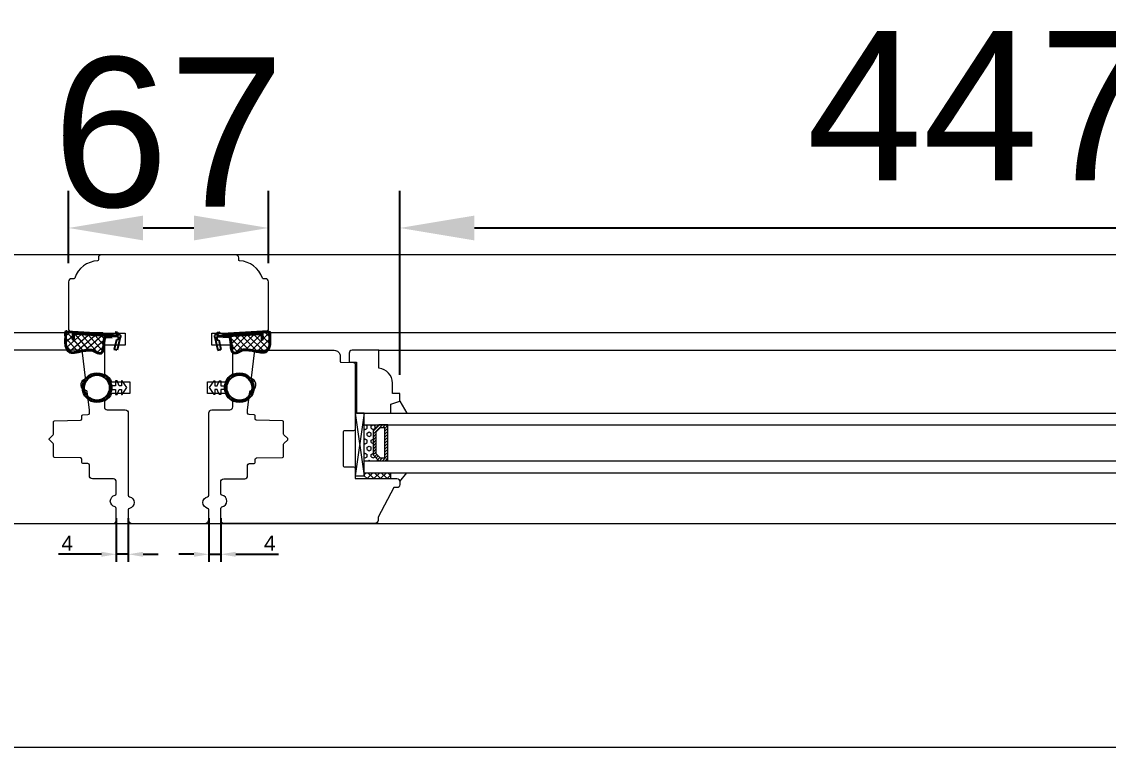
# Model space of a CAD drawing. Header units: millimetres. Extents: x 0 to 182016, y 11 to 3710.
# Drawn here: x 159837.4 to 160201.4, y 968.3 to 1211.4 of the extents above; entities that cross this region are included whole.
import ezdxf

# ---------------------------------------------------------------- set-up
doc = ezdxf.new("R2010")
doc.units = ezdxf.units.MM
for name, color, linetype, lineweight in [('Matmenys', 10, 'Continuous', 20), ('OTHER', 251, 'Continuous', 13), ('Stakta', 7, 'Continuous', 25), ('Testinės profilio linijos', 7, 'Continuous', 5)]:
    doc.layers.add(name, color=color, linetype=linetype, lineweight=lineweight)
doc.styles.get("Standard").update_dxf_attribs({"font": 'arial.ttf'})
doc.dimstyles.new('2', dxfattribs={"dimscale": 2, "dimtxt": 2.5, "dimasz": 2.5, "dimexe": 1.25, "dimexo": 0.625, "dimtad": 1, "dimtxsty": 'Standard', "dimcen": 2.5, "dimadec": 0, "dimazin": 0, "dimtfac": 1, "dimtmove": 0, "dimatfit": 3, "dimfxl": 1, "dimarcsym": 0})
doc.dimstyles.new('Padidinti matmenys', dxfattribs={"dimscale": 10, "dimtxt": 5, "dimasz": 2.5, "dimexe": 1.25, "dimexo": 0.625, "dimtad": 1, "dimdec": 1, "dimtxsty": 'Standard', "dimcen": 2.5, "dimadec": 0, "dimazin": 0, "dimtfac": 1, "dimtdec": 1, "dimtmove": 0, "dimatfit": 3, "dimfxl": 1, "dimarcsym": 0})

# ---------------------------------------------------------------- blocks, each defined once
blk = doc.blocks.new('*D1265')
at = {"layer": 'Defpoints', "color": 0, "transparency": 16777216}
for p in [(159900.09, 1046.32), (159904.09, 1046.32), (159900.09, 1032.96)]:
    blk.add_point(p, dxfattribs=at)
at = {"layer": 'Matmenys', "color": 0, "lineweight": -2, "transparency": 16777216}
for p, q in [((159900.09, 1045.07), (159900.09, 1030.46)), ((159904.09, 1045.07), (159904.09, 1030.46)), ((159895.09, 1032.96), (159890.09, 1032.96)), ((159900.09, 1032.96), (159904.09, 1032.96)), ((159909.09, 1032.96), (159923.49, 1032.96))]:
    blk.add_line(p, q, dxfattribs=at)
at = {"layer": 'Matmenys', "color": 0, "transparency": 16777216}
for points in [[(159895.09, 1033.79), (159895.09, 1032.12), (159900.09, 1032.96)], [(159909.09, 1033.79), (159909.09, 1032.12), (159904.09, 1032.96)]]:
    blk.add_solid(points, dxfattribs=at)
at = {"layer": 'Matmenys', "color": 0, "transparency": 16777216, "insert": (159920.51, 1036.71), "char_height": 5, "attachment_point": 5}
blk.add_mtext('4', dxfattribs=at)
blk = doc.blocks.new('*D1266')
at = {"layer": 'Defpoints', "color": 0, "transparency": 16777216}
for p in [(159869.09, 1046.32), (159873.09, 1046.32), (159873.09, 1032.96)]:
    blk.add_point(p, dxfattribs=at)
at = {"layer": 'Matmenys', "color": 0, "lineweight": -2, "transparency": 16777216}
for p, q in [((159869.09, 1045.07), (159869.09, 1030.46)), ((159873.09, 1045.07), (159873.09, 1030.46)), ((159864.09, 1032.96), (159849.69, 1032.96)), ((159873.09, 1032.96), (159869.09, 1032.96)), ((159878.09, 1032.96), (159883.09, 1032.96))]:
    blk.add_line(p, q, dxfattribs=at)
at = {"layer": 'Matmenys', "color": 0, "transparency": 16777216}
for points in [[(159864.09, 1033.79), (159864.09, 1032.12), (159869.09, 1032.96)], [(159878.09, 1033.79), (159878.09, 1032.12), (159873.09, 1032.96)]]:
    blk.add_solid(points, dxfattribs=at)
at = {"layer": 'Matmenys', "color": 0, "transparency": 16777216, "insert": (159852.67, 1036.71), "char_height": 5, "attachment_point": 5}
blk.add_mtext('4', dxfattribs=at)
blk = doc.blocks.new('*D1267')
at = {"color": 0, "lineweight": -2, "transparency": 16777216}
for p, q in [((159964.09, 1093.05), (159964.09, 1154.79)), ((160411.42, 1093.05), (160411.42, 1154.79)), ((159989.09, 1142.29), (160386.42, 1142.29))]:
    blk.add_line(p, q, dxfattribs=at)
at = {"color": 0, "transparency": 16777216}
for points in [[(159989.09, 1146.45), (159989.09, 1138.12), (159964.09, 1142.29)], [(160386.42, 1146.45), (160386.42, 1138.12), (160411.42, 1142.29)]]:
    blk.add_solid(points, dxfattribs=at)
at = {"layer": 'Defpoints', "color": 0, "transparency": 16777216}
for p in [(160411.42, 1142.29), (159964.09, 1086.8), (160411.42, 1086.8)]:
    blk.add_point(p, dxfattribs=at)
at = {"color": 0, "lineweight": 5, "transparency": 16777216, "insert": (160187.75, 1178.59), "char_height": 50, "attachment_point": 5}
blk.add_mtext('447,3', dxfattribs=at)
blk = doc.blocks.new('*D1956')
at = {"color": 0, "lineweight": -2, "transparency": 16777216}
for p, q in [((159853.09, 1130.54), (159853.09, 1154.79)), ((159920.09, 1130.54), (159920.09, 1154.79)), ((159878.09, 1142.29), (159895.09, 1142.29))]:
    blk.add_line(p, q, dxfattribs=at)
at = {"color": 0, "transparency": 16777216}
for points in [[(159878.09, 1146.45), (159878.09, 1138.12), (159853.09, 1142.29)], [(159895.09, 1146.45), (159895.09, 1138.12), (159920.09, 1142.29)]]:
    blk.add_solid(points, dxfattribs=at)
at = {"layer": 'Defpoints', "color": 0, "transparency": 16777216}
for p in [(159920.09, 1142.29), (159853.09, 1124.29), (159920.09, 1124.29)]:
    blk.add_point(p, dxfattribs=at)
at = {"color": 0, "lineweight": 5, "transparency": 16777216, "insert": (159886.59, 1174.07), "char_height": 50, "attachment_point": 5}
blk.add_mtext('67', dxfattribs=at)

msp = doc.modelspace()

# ---------------------------------------------------------------- hatches: boundary and pattern name
at = {"lineweight": 0}
h = msp.add_hatch(dxfattribs=at)
h.set_pattern_fill('HEX', color=256, scale=0.25, angle=90, style=0)
h.set_pattern_definition([(90, (141604.8225, -11843.1136), (1.374815, -4e-16), [0.79375, -1.5875]), (330, (141604.8225, -11843.1136), (-0.6874075, -1.190624716), [0.79375, -1.5875]), (30, (141604.8225, -11842.3199), (0.6874075, -1.190624716), [0.79375, -1.5875])])
h.paths.add_polyline_path([(159952.0935627, 1064.2946572), (159957.0935627, 1064.2946572), (159955.0935627, 1066.2946572), (159955.0935627, 1074.2946572), (159957.0935627, 1076.2946572), (159952.0935627, 1076.2953662)])
h = msp.add_hatch(dxfattribs=at)
h.set_pattern_fill('JIS_WOOD', color=256, angle=90, style=0)
h.set_pattern_definition([(45, (141604.82254, -11843.1136), (0.5, -0.5), [])])
h.paths.add_polyline_path([(159955.0935627, 1074.2946572), (159955.0935627, 1066.2946572), (159957.0935627, 1064.2946572), (159960.0935627, 1064.2946572), (159960.1112962, 1076.3312397), (159957.0935627, 1076.2946572)])
h.paths.add_polyline_path([(159956.0935627, 1066.7088707), (159956.0935627, 1073.8804436), (159957.5077763, 1075.2946572), (159959.0935627, 1075.2946572), (159959.0935627, 1065.2946572), (159957.5077763, 1065.2946572)], flags=16)
at = {"lineweight": 0, "ltscale": 0.5}
h = msp.add_hatch(dxfattribs=at)
h.set_pattern_fill('ANSI37', color=256, scale=0.5, angle=90, style=0)
h.set_pattern_definition([(135, (159948.5936, 1058.2954), (-1.12253, -1.12253), []), (225, (159948.5936, 1058.2954), (1.12253, -1.12253), [])])
h.paths.add_polyline_path([(159961.0935627, 1060.2953662), (159952.0935627, 1060.2953662), (159952.0935627, 1058.2953662), (159961.0935627, 1058.2953662)])
at = {"layer": 'Matmenys'}
h = msp.add_hatch(dxfattribs=at)
h.set_pattern_fill('ANSI37', color=252, scale=0.5, angle=-93.589345612, style=0)
h.set_pattern_definition([(311.4106544, (156288.0681, -271086.7053), (1.190606082, 1.0500540025), []), (41.4106544, (156288.0681, -271086.7053), (-1.0500540025, 1.190606082), [])])
edge = h.paths.add_edge_path()
edge.add_arc((159855.0194468, 1106.6009425), 0.1, 86.410654388, 176.410654388)
edge.add_line((159854.919643, 1106.607203), (159854.8225598, 1105.0595173))
edge.add_arc((159854.5730502, 1105.0751685), 0.25, 176.410654388, 356.410654388, ccw=False)
edge.add_line((159854.3235406, 1105.0908197), (159854.4519262, 1107.1375247))
edge.add_arc((159854.5517301, 1107.1312642), 0.1, 86.410654381, 176.410654388, ccw=False)
edge.add_line((159854.5579906, 1107.231068), (159854.5627355, 1107.306711))
edge.add_line((159854.5627355, 1107.306711), (159852.5809346, 1107.4310254))
edge.add_spline(control_points=[(159852.5809346, 1107.4310254), (159852.5017761, 1107.419223), (159852.4317845, 1107.4080475), (159852.3480337, 1107.3862536), (159852.3244694, 1107.3768678), (159852.3005863, 1107.3641729), (159852.2925267, 1107.3579236), (159852.2680389, 1107.3323348), (159852.249146, 1107.3030978), (159852.2154427, 1107.198778), (159852.2023207, 1107.1258458), (159852.1826186, 1106.8728628), (159852.1931169, 1106.6590287), (159852.2124451, 1106.2165502), (159852.2169204, 1105.9972213), (159852.2179966, 1105.5773305), (159852.2149646, 1105.3742443), (159852.2022542, 1104.784037), (159852.1890778, 1104.4159869), (159852.1893394, 1103.6628054), (159852.2078358, 1103.2860556), (159852.3110221, 1102.6929511), (159852.3709161, 1102.4653802), (159852.5239518, 1102.068279), (159852.6067012, 1101.8964913), (159852.8107013, 1101.5553236), (159852.9308161, 1101.3891209), (159853.1982612, 1101.0979612), (159853.3459349, 1100.9743812), (159853.6271195, 1100.8146624), (159853.7624157, 1100.7671085), (159854.0637145, 1100.7075035), (159854.2273145, 1100.6968002), (159854.8119113, 1100.7105441), (159855.2758269, 1100.8052983), (159856.168323, 1100.9770406), (159856.5954033, 1101.0607352), (159857.6737519, 1101.2719215), (159858.3318025, 1101.4056555), (159859.3249044, 1101.5305815), (159859.6285055, 1101.5610754), (159860.2505492, 1101.5854108), (159860.5664532, 1101.5778701), (159861.1156614, 1101.4929858), (159861.3517449, 1101.4316471), (159861.7523963, 1101.2591868), (159861.9110288, 1101.1643383), (159862.2096876, 1100.9800699), (159862.3511448, 1100.8902124), (159862.6529277, 1100.7341294), (159862.8179804, 1100.6641592), (159863.1831021, 1100.544428), (159863.3840522, 1100.5014255), (159863.7234689, 1100.4775268), (159863.8654543, 1100.4907326), (159864.060675, 1100.5507718), (159864.1260028, 1100.587512), (159864.2527262, 1100.6960611), (159864.311904, 1100.7681273), (159864.4689816, 1101.0322149), (159864.5504812, 1101.2733231), (159864.6670985, 1101.8237341), (159864.70363, 1102.1319292), (159864.7569015, 1102.728147), (159864.776124, 1103.015698), (159864.8194834, 1103.5461879), (159864.8416196, 1103.7944463), (159864.877834, 1104.1992486), (159864.8919204, 1104.356652), (159864.9200425, 1104.6805843), (159864.9350785, 1104.8589016), (159865.0033635, 1105.1617686), (159865.0389986, 1105.2795906), (159865.1345953, 1105.4920694), (159865.1877423, 1105.5859842), (159865.306383, 1105.731178), (159865.3620052, 1105.7861961), (159865.4857724, 1105.875288), (159865.5493995, 1105.9081675), (159865.6682635, 1105.9563356), (159865.7253406, 1105.9732169), (159865.825921, 1105.9991608), (159865.8703165, 1106.0088784), (159865.9113128, 1106.0179143)], knot_values=[0, 0, 0, 0, 0.2245066002, 0.2245066002, 0.377043448, 0.377043448, 0.5295802957, 0.5295802957, 0.8082977366, 0.8082977366, 1.0870151774, 1.0870151774, 1.6244414062, 1.6244414062, 2.161867635, 2.161867635, 2.6992938638, 2.6992938638, 3.7741463214, 3.7741463214, 5.0334406395, 5.0334406395, 5.8656302806, 5.8656302806, 6.5060139406, 6.5060139406, 7.1463976006, 7.1463976006, 7.7996240151, 7.7996240151, 8.3563201169, 8.3563201169, 8.9130162187, 8.9130162187, 10.239934143, 10.239934143, 11.5668520673, 11.5668520673, 13.5970761059, 13.5970761059, 14.4582175179, 14.4582175179, 15.3193589298, 15.3193589298, 15.9856015553, 15.9856015553, 16.5061017172, 16.5061017172, 17.0266018791, 17.0266018791, 17.547102041, 17.547102041, 18.1672448488, 18.1672448488, 18.7176261004, 18.7176261004, 19.1465766047, 19.1465766047, 19.5755271091, 19.5755271091, 20.3898249977, 20.3898249977, 21.2041228863, 21.2041228863, 21.9655448497, 21.9655448497, 22.7269668131, 22.7269668131, 23.2229068178, 23.2229068178, 23.7188468224, 23.7188468224, 24.0184411081, 24.0184411081, 24.2549295987, 24.2549295987, 24.4119994701, 24.4119994701, 24.5501072405, 24.5501072405, 24.6882150108, 24.6882150108, 24.8099116426, 24.8099116426, 24.8099116426, 24.8099116426], degree=3, periodic=0)
edge.add_line((159865.9113128, 1106.0179143), (159855.0257073, 1106.7007464))
h = msp.add_hatch(dxfattribs=at)
h.set_pattern_fill('ANSI37', color=252, scale=0.5, angle=-180, style=0)
h.set_pattern_definition([(225, (273.2085, -1098375.3966), (1.1225320151, -1.1225320151), []), (315, (273.2085, -1098375.3966), (1.1225320151, 1.1225320151), [])])
edge = h.paths.add_edge_path()
edge.add_arc((159917.5051157, 1106.6009425), 0.1, 363.589345612, 453.589345612, ccw=False)
edge.add_line((159917.6049195, 1106.607203), (159917.7020027, 1105.0595173))
edge.add_arc((159917.9515123, 1105.0751685), 0.25, 183.589345612, 363.589345612)
edge.add_line((159918.2010219, 1105.0908197), (159918.0726362, 1107.1375247))
edge.add_arc((159917.9728324, 1107.1312642), 0.1, 363.589345612, 453.589345619)
edge.add_line((159917.9665719, 1107.231068), (159917.961827, 1107.306711))
edge.add_line((159917.961827, 1107.306711), (159919.9436279, 1107.4310254))
edge.add_spline(control_points=[(159919.9436279, 1107.4310254), (159920.0227864, 1107.419223), (159920.092778, 1107.4080475), (159920.1765288, 1107.3862536), (159920.2000931, 1107.3768678), (159920.2239762, 1107.3641729), (159920.2320358, 1107.3579236), (159920.2565236, 1107.3323348), (159920.2754165, 1107.3030978), (159920.3091198, 1107.198778), (159920.3222418, 1107.1258458), (159920.3419439, 1106.8728628), (159920.3314456, 1106.6590287), (159920.3121174, 1106.2165502), (159920.3076421, 1105.9972213), (159920.3065659, 1105.5773305), (159920.3095979, 1105.3742443), (159920.3223083, 1104.784037), (159920.3354847, 1104.4159869), (159920.335223, 1103.6628054), (159920.3167267, 1103.2860556), (159920.2135404, 1102.6929511), (159920.1536463, 1102.4653802), (159920.0006107, 1102.068279), (159919.9178613, 1101.8964913), (159919.7138612, 1101.5553236), (159919.5937463, 1101.3891209), (159919.3263012, 1101.0979612), (159919.1786276, 1100.9743812), (159918.897443, 1100.8146624), (159918.7621468, 1100.7671085), (159918.460848, 1100.7075035), (159918.297248, 1100.6968002), (159917.7126512, 1100.7105441), (159917.2487356, 1100.8052983), (159916.3562395, 1100.9770406), (159915.9291592, 1101.0607352), (159914.8508106, 1101.2719215), (159914.19276, 1101.4056555), (159913.1996581, 1101.5305815), (159912.896057, 1101.5610754), (159912.2740133, 1101.5854108), (159911.9581093, 1101.5778701), (159911.4089011, 1101.4929858), (159911.1728176, 1101.4316471), (159910.7721662, 1101.2591868), (159910.6135337, 1101.1643383), (159910.3148749, 1100.9800699), (159910.1734177, 1100.8902124), (159909.8716348, 1100.7341294), (159909.7065821, 1100.6641592), (159909.3414604, 1100.544428), (159909.1405103, 1100.5014255), (159908.8010936, 1100.4775268), (159908.6591082, 1100.4907326), (159908.4638875, 1100.5507718), (159908.3985597, 1100.587512), (159908.2718363, 1100.6960611), (159908.2126585, 1100.7681273), (159908.0555809, 1101.0322149), (159907.9740812, 1101.2733231), (159907.8574639, 1101.8237341), (159907.8209324, 1102.1319292), (159907.767661, 1102.728147), (159907.7484385, 1103.015698), (159907.7050791, 1103.5461879), (159907.6829429, 1103.7944463), (159907.6467285, 1104.1992486), (159907.6326421, 1104.356652), (159907.60452, 1104.6805843), (159907.589484, 1104.8589016), (159907.521199, 1105.1617686), (159907.4855639, 1105.2795906), (159907.3899672, 1105.4920694), (159907.3368202, 1105.5859842), (159907.2181795, 1105.731178), (159907.1625573, 1105.7861961), (159907.0387901, 1105.875288), (159906.975163, 1105.9081675), (159906.856299, 1105.9563356), (159906.7992219, 1105.9732169), (159906.6986415, 1105.9991608), (159906.6542459, 1106.0088784), (159906.6132496, 1106.0179143)], knot_values=[0, 0, 0, 0, 0.2245066002, 0.2245066002, 0.377043448, 0.377043448, 0.5295802957, 0.5295802957, 0.8082977366, 0.8082977366, 1.0870151774, 1.0870151774, 1.6244414062, 1.6244414062, 2.161867635, 2.161867635, 2.6992938638, 2.6992938638, 3.7741463214, 3.7741463214, 5.0334406395, 5.0334406395, 5.8656302806, 5.8656302806, 6.5060139406, 6.5060139406, 7.1463976006, 7.1463976006, 7.7996240151, 7.7996240151, 8.3563201169, 8.3563201169, 8.9130162187, 8.9130162187, 10.239934143, 10.239934143, 11.5668520673, 11.5668520673, 13.5970761059, 13.5970761059, 14.4582175179, 14.4582175179, 15.3193589298, 15.3193589298, 15.9856015553, 15.9856015553, 16.5061017172, 16.5061017172, 17.0266018791, 17.0266018791, 17.547102041, 17.547102041, 18.1672448488, 18.1672448488, 18.7176261004, 18.7176261004, 19.1465766047, 19.1465766047, 19.5755271091, 19.5755271091, 20.3898249977, 20.3898249977, 21.2041228863, 21.2041228863, 21.9655448497, 21.9655448497, 22.7269668131, 22.7269668131, 23.2229068178, 23.2229068178, 23.7188468224, 23.7188468224, 24.0184411081, 24.0184411081, 24.2549295987, 24.2549295987, 24.4119994701, 24.4119994701, 24.5501072405, 24.5501072405, 24.6882150108, 24.6882150108, 24.8099116426, 24.8099116426, 24.8099116426, 24.8099116426], degree=3, periodic=0)
edge.add_line((159906.6132496, 1106.0179143), (159917.4988552, 1106.7007464))

# ---------------------------------------------------------------- linework, layer by layer
at = {"color": 1}
for p, q in [((159852.5366944, 1107.7277455), (159867.8615098, 1106.7664508)), ((159852.5809346, 1107.4310254), (159867.8158794, 1106.4753681)), ((159919.9878681, 1107.7277455), (159904.6630527, 1106.7664508)), ((159919.9436279, 1107.4310254), (159904.7086831, 1106.4753681)), ((159865.9758857, 1105.7249461), (159867.7363369, 1105.6145166)), ((159906.5486768, 1105.7249461), (159904.7882256, 1105.6145166))]:
    msp.add_line(p, q, dxfattribs=at)
for p, q in [((159854.4519262, 1107.1375247), (159854.3235406, 1105.0908197)), ((159854.5579906, 1107.231068), (159854.5627355, 1107.306711)), ((159869.8162545, 1106.273948), (159854.5579906, 1107.231068)), ((159854.919643, 1106.607203), (159854.8225598, 1105.0595173)), ((159869.8594724, 1105.7702542), (159855.0257073, 1106.7007464)), ((159869.5131819, 1107.2947925), (159868.7655412, 1107.3416905)), ((159868.7655412, 1107.3416905), (159869.8162545, 1106.273948)), ((159869.5131819, 1107.2947925), (159870.5435232, 1106.2283279)), ((159903.0113806, 1107.2947925), (159901.9810393, 1106.2283279)), ((159902.6650901, 1105.7702542), (159917.4988552, 1106.7007464)), ((159903.7590213, 1107.3416905), (159902.708308, 1106.273948)), ((159902.708308, 1106.273948), (159917.9665719, 1107.231068)), ((159903.0113806, 1107.2947925), (159903.7590213, 1107.3416905)), ((159917.6049195, 1106.607203), (159917.7020027, 1105.0595173)), ((159917.9665719, 1107.231068), (159917.961827, 1107.306711)), ((159918.0726362, 1107.1375247), (159918.2010219, 1105.0908197)), ((159869.1346016, 1104.8321185), (159868.4061364, 1101.612112)), ((159869.6222775, 1104.7217911), (159869.1346016, 1104.8321185)), ((159870.3649348, 1105.7385476), (159869.3814883, 1101.3914571)), ((159869.8594724, 1105.7702542), (159869.6222775, 1104.7217911)), ((159870.5122207, 1105.7293087), (159870.3649348, 1105.7385476)), ((159870.5435232, 1106.2283279), (159870.5122207, 1105.7293087)), ((159901.9810393, 1106.2283279), (159902.0123418, 1105.7293087)), ((159902.0123418, 1105.7293087), (159902.1596277, 1105.7385476)), ((159902.1596277, 1105.7385476), (159903.1430742, 1101.3914571)), ((159902.6650901, 1105.7702542), (159902.9022849, 1104.7217911)), ((159902.9022849, 1104.7217911), (159903.3899609, 1104.8321185)), ((159903.3899609, 1104.8321185), (159904.1184261, 1101.612112)), ((159869.3814883, 1101.3914571), (159868.4061364, 1101.612112)), ((159903.1430742, 1101.3914571), (159904.1184261, 1101.612112))]:
    msp.add_line(p, q)
at = {"lineweight": 9}
for p, q in [((159957.0935627, 1101.2953662), (160418.4157928, 1101.2953662)), ((159952.0936478, 1080.2953662), (160423.4157078, 1080.2953662)), ((159952.0936478, 1076.2953662), (160423.4157078, 1076.2953662)), ((159952.0936478, 1064.2953662), (160423.4157078, 1064.2953662)), ((159952.0936478, 1060.2953662), (160423.4157078, 1060.2953662))]:
    msp.add_line(p, q, dxfattribs=at)
at = {"lineweight": 0}
for p, q in [((159964.0935627, 1084.2953662), (159966.3802278, 1080.2953662)), ((159952.0935627, 1080.2946572), (159949.0935627, 1059.2946572)), ((159949.0935627, 1080.2946572), (159952.0935627, 1059.2946572)), ((159961.0935627, 1058.2953662), (159961.0935627, 1060.2953662)), ((159964.0935627, 1057.2953662), (159966.3802278, 1060.2953662))]:
    msp.add_line(p, q, dxfattribs=at)
at = {"lineweight": 5}
msp.add_line((158615.4491021, 968.2953662), (160555.4157932, 968.2953662), dxfattribs=at)
at = {"lineweight": 0}
msp.add_lwpolyline([(159957.0935627, 1095.2953662), (159957.0935627, 1101.2953662), (159948.0935627, 1101.2953662, 0.4142135624), (159947.0935627, 1100.2953662), (159947.0935627, 1097.2953662), (159949.5935627, 1097.2953662), (159949.5935627, 1080.2953662), (159961.0935627, 1080.2953662), (159961.0935627, 1083.2953662), (159964.0935627, 1084.2953662), (159964.0935627, 1086.7953662), (159961.5935627, 1086.7953662), (159961.5935627, 1090.320429, 0.3851703882), (159957.0935627, 1095.2953662)], format="xyb", dxfattribs=at)
for points in [[(159949.0935627, 1080.2946572), (159949.0935627, 1059.2946572), (159952.0935627, 1059.2946572), (159952.0935627, 1080.2946572)], [(159955.0935627, 1074.2946572), (159955.0935627, 1066.2946572), (159957.0935627, 1064.2946572), (159960.0935627, 1064.2946572), (159960.0935627, 1076.2946572), (159957.0935627, 1076.2946572)], [(159956.0935627, 1073.8804436), (159956.0935627, 1066.7088707), (159957.5077763, 1065.2946572), (159959.0935627, 1065.2946572), (159959.0935627, 1075.2946572), (159957.5077763, 1075.2946572)]]:
    msp.add_lwpolyline(points, close=True, dxfattribs=at)
at = {"color": 18, "linetype": 'ByBlock', "true_color": 0x000000}
for centre, radius in [((159862.6110616, 1088.7855357), 4.85), ((159862.6110616, 1088.7855357), 4.25), ((159910.3431781, 1088.7855357), 4.85), ((159910.3431781, 1088.7855357), 4.25)]:
    msp.add_circle(centre, radius, dxfattribs=at)
for centre, radius, start, end in [((159854.5517301, 1107.1312642), 0.1, 86.410654387, 176.410654391), ((159855.0194468, 1106.6009425), 0.1, 86.410654387, 176.410654391), ((159917.5051157, 1106.6009425), 0.1, 3.589345609, 93.589345613), ((159917.9728324, 1107.1312642), 0.1, 3.589345609, 93.589345613), ((159854.5730502, 1105.0751685), 0.25, 176.410654391, 356.410654391), ((159917.9515123, 1105.0751685), 0.25, 183.589345609, 3.589345609)]:
    msp.add_arc(centre, radius, start, end)
at = {"color": 1}
for points in [[(159852.5366944, 1107.7277455), (159852.175194, 1107.6372487), (159851.9056531, 1106.3633902), (159852.3940425, 1101.6710172), (159853.4372403, 1100.581011), (159855.6007121, 1100.5623946), (159857.2987519, 1100.8927685), (159859.4641928, 1101.2396848), (159861.5009145, 1101.0402561), (159862.3291592, 1100.5640871), (159864.1836994, 1100.2838237), (159865.0761453, 1102.9960023), (159865.2033128, 1104.4748779), (159865.3212842, 1105.1621457), (159865.6234898, 1105.6040311), (159865.9758857, 1105.7249461)], [(159919.9878681, 1107.7277455), (159920.3493685, 1107.6372487), (159920.6189093, 1106.3633902), (159920.13052, 1101.6710172), (159919.0873222, 1100.581011), (159916.9238504, 1100.5623946), (159915.2258106, 1100.8927685), (159913.0603697, 1101.2396848), (159911.023648, 1101.0402561), (159910.1954033, 1100.5640871), (159908.3408631, 1100.2838237), (159907.4484172, 1102.9960023), (159907.3212497, 1104.4748779), (159907.2032783, 1105.1621457), (159906.9010727, 1105.6040311), (159906.5486768, 1105.7249461)]]:
    msp.add_spline(points, degree=3, dxfattribs=at)
for points in [[(159852.5809346, 1107.4310254), (159852.5017761, 1107.419223), (159852.4317845, 1107.4080475), (159852.3480337, 1107.3862536), (159852.3244694, 1107.3768678), (159852.3005863, 1107.3641729), (159852.2925267, 1107.3579236), (159852.2680389, 1107.3323348), (159852.249146, 1107.3030978), (159852.2154427, 1107.198778), (159852.2023207, 1107.1258458), (159852.1826186, 1106.8728628), (159852.1931169, 1106.6590287), (159852.2124451, 1106.2165502), (159852.2169204, 1105.9972213), (159852.2179966, 1105.5773305), (159852.2149646, 1105.3742443), (159852.2022542, 1104.784037), (159852.1890778, 1104.4159869), (159852.1893394, 1103.6628054), (159852.2078358, 1103.2860556), (159852.3110221, 1102.6929511), (159852.3709161, 1102.4653802), (159852.5239518, 1102.068279), (159852.6067012, 1101.8964913), (159852.8107013, 1101.5553236), (159852.9308161, 1101.3891209), (159853.1982612, 1101.0979612), (159853.3459349, 1100.9743812), (159853.6271195, 1100.8146624), (159853.7624157, 1100.7671085), (159854.0637145, 1100.7075035), (159854.2273145, 1100.6968002), (159854.8119113, 1100.7105441), (159855.2758269, 1100.8052983), (159856.168323, 1100.9770406), (159856.5954033, 1101.0607352), (159857.6737519, 1101.2719215), (159858.3318025, 1101.4056555), (159859.3249044, 1101.5305815), (159859.6285055, 1101.5610754), (159860.2505492, 1101.5854108), (159860.5664532, 1101.5778701), (159861.1156614, 1101.4929858), (159861.3517449, 1101.4316471), (159861.7523963, 1101.2591868), (159861.9110288, 1101.1643383), (159862.2096876, 1100.9800699), (159862.3511448, 1100.8902124), (159862.6529277, 1100.7341294), (159862.8179804, 1100.6641592), (159863.1831021, 1100.544428), (159863.3840522, 1100.5014255), (159863.7234689, 1100.4775268), (159863.8654543, 1100.4907326), (159864.060675, 1100.5507718), (159864.1260028, 1100.587512), (159864.2527262, 1100.6960611), (159864.311904, 1100.7681273), (159864.4689816, 1101.0322149), (159864.5504812, 1101.2733231), (159864.6670985, 1101.8237341), (159864.70363, 1102.1319292), (159864.7569015, 1102.728147), (159864.776124, 1103.015698), (159864.8194834, 1103.5461879), (159864.8416196, 1103.7944463), (159864.877834, 1104.1992486), (159864.8919204, 1104.356652), (159864.9200425, 1104.6805843), (159864.9350785, 1104.8589016), (159865.0033635, 1105.1617686), (159865.0389986, 1105.2795906), (159865.1345953, 1105.4920694), (159865.1877423, 1105.5859842), (159865.306383, 1105.731178), (159865.3620052, 1105.7861961), (159865.4857724, 1105.875288), (159865.5493995, 1105.9081675), (159865.6682635, 1105.9563356), (159865.7253406, 1105.9732169), (159865.825921, 1105.9991608), (159865.8703165, 1106.0088784), (159865.9113128, 1106.0179143)], [(159919.9436279, 1107.4310254), (159920.0227864, 1107.419223), (159920.092778, 1107.4080475), (159920.1765288, 1107.3862536), (159920.2000931, 1107.3768678), (159920.2239762, 1107.3641729), (159920.2320358, 1107.3579236), (159920.2565236, 1107.3323348), (159920.2754165, 1107.3030978), (159920.3091198, 1107.198778), (159920.3222418, 1107.1258458), (159920.3419439, 1106.8728628), (159920.3314456, 1106.6590287), (159920.3121174, 1106.2165502), (159920.3076421, 1105.9972213), (159920.3065659, 1105.5773305), (159920.3095979, 1105.3742443), (159920.3223083, 1104.784037), (159920.3354847, 1104.4159869), (159920.335223, 1103.6628054), (159920.3167267, 1103.2860556), (159920.2135404, 1102.6929511), (159920.1536463, 1102.4653802), (159920.0006107, 1102.068279), (159919.9178613, 1101.8964913), (159919.7138612, 1101.5553236), (159919.5937463, 1101.3891209), (159919.3263012, 1101.0979612), (159919.1786276, 1100.9743812), (159918.897443, 1100.8146624), (159918.7621468, 1100.7671085), (159918.460848, 1100.7075035), (159918.297248, 1100.6968002), (159917.7126512, 1100.7105441), (159917.2487356, 1100.8052983), (159916.3562395, 1100.9770406), (159915.9291592, 1101.0607352), (159914.8508106, 1101.2719215), (159914.19276, 1101.4056555), (159913.1996581, 1101.5305815), (159912.896057, 1101.5610754), (159912.2740133, 1101.5854108), (159911.9581093, 1101.5778701), (159911.4089011, 1101.4929858), (159911.1728176, 1101.4316471), (159910.7721662, 1101.2591868), (159910.6135337, 1101.1643383), (159910.3148749, 1100.9800699), (159910.1734177, 1100.8902124), (159909.8716348, 1100.7341294), (159909.7065821, 1100.6641592), (159909.3414604, 1100.544428), (159909.1405103, 1100.5014255), (159908.8010936, 1100.4775268), (159908.6591082, 1100.4907326), (159908.4638875, 1100.5507718), (159908.3985597, 1100.587512), (159908.2718363, 1100.6960611), (159908.2126585, 1100.7681273), (159908.0555809, 1101.0322149), (159907.9740812, 1101.2733231), (159907.8574639, 1101.8237341), (159907.8209324, 1102.1319292), (159907.767661, 1102.728147), (159907.7484385, 1103.015698), (159907.7050791, 1103.5461879), (159907.6829429, 1103.7944463), (159907.6467285, 1104.1992486), (159907.6326421, 1104.356652), (159907.60452, 1104.6805843), (159907.589484, 1104.8589016), (159907.521199, 1105.1617686), (159907.4855639, 1105.2795906), (159907.3899672, 1105.4920694), (159907.3368202, 1105.5859842), (159907.2181795, 1105.731178), (159907.1625573, 1105.7861961), (159907.0387901, 1105.875288), (159906.975163, 1105.9081675), (159906.856299, 1105.9563356), (159906.7992219, 1105.9732169), (159906.6986415, 1105.9991608), (159906.6542459, 1106.0088784), (159906.6132496, 1106.0179143)]]:
    msp.add_open_spline(points, degree=3, knots=[0, 0, 0, 0, 0.2245066002, 0.2245066002, 0.377043448, 0.377043448, 0.5295802957, 0.5295802957, 0.8082977366, 0.8082977366, 1.0870151774, 1.0870151774, 1.6244414062, 1.6244414062, 2.161867635, 2.161867635, 2.6992938638, 2.6992938638, 3.7741463214, 3.7741463214, 5.0334406395, 5.0334406395, 5.8656302806, 5.8656302806, 6.5060139406, 6.5060139406, 7.1463976006, 7.1463976006, 7.7996240151, 7.7996240151, 8.3563201169, 8.3563201169, 8.9130162187, 8.9130162187, 10.239934143, 10.239934143, 11.5668520673, 11.5668520673, 13.5970761059, 13.5970761059, 14.4582175179, 14.4582175179, 15.3193589298, 15.3193589298, 15.9856015553, 15.9856015553, 16.5061017172, 16.5061017172, 17.0266018791, 17.0266018791, 17.547102041, 17.547102041, 18.1672448488, 18.1672448488, 18.7176261004, 18.7176261004, 19.1465766047, 19.1465766047, 19.5755271091, 19.5755271091, 20.3898249977, 20.3898249977, 21.2041228863, 21.2041228863, 21.9655448497, 21.9655448497, 22.7269668131, 22.7269668131, 23.2229068178, 23.2229068178, 23.7188468224, 23.7188468224, 24.0184411081, 24.0184411081, 24.2549295987, 24.2549295987, 24.4119994701, 24.4119994701, 24.5501072405, 24.5501072405, 24.6882150108, 24.6882150108, 24.8099116426, 24.8099116426, 24.8099116426, 24.8099116426], dxfattribs=at)
at = {"layer": 'OTHER'}
for points in [[(159867.4142715, 1088.1755096), (159868.8301803, 1088.1755096), (159868.8301803, 1086.5302282), (159869.3558624, 1086.5302282), (159870.0992034, 1088.1755096), (159870.8918231, 1088.1755096), (159870.8918231, 1086.5302282), (159871.1107139, 1086.5302282), (159872.6135951, 1088.7855357), (159871.1107139, 1091.0408433), (159870.8918231, 1091.0408433), (159870.8918231, 1089.3955619), (159870.0992034, 1089.3955619), (159869.3558624, 1091.0408433), (159868.8301803, 1091.0408433), (159868.8301803, 1089.3955619), (159867.4142715, 1089.3955619)], [(159905.5399683, 1088.1755096), (159904.1240594, 1088.1755096), (159904.1240594, 1086.5302282), (159903.5983773, 1086.5302282), (159902.8550363, 1088.1755096), (159902.0624167, 1088.1755096), (159902.0624167, 1086.5302282), (159901.8435259, 1086.5302282), (159900.3406446, 1088.7855357), (159901.8435259, 1091.0408433), (159902.0624167, 1091.0408433), (159902.0624167, 1089.3955619), (159902.8550363, 1089.3955619), (159903.5983773, 1091.0408433), (159904.1240594, 1091.0408433), (159904.1240594, 1089.3955619), (159905.5399683, 1089.3955619)]]:
    msp.add_lwpolyline(points, dxfattribs=at)
at = {"layer": 'Stakta', "color": 18, "lineweight": 5, "true_color": 0x000000}
for points in [[(159898.5935627, 1043.2953662, 0.4142135624), (159900.0935627, 1044.7953662), (159900.0935627, 1047.8458765, 0.3563939587), (159899.6935627, 1048.3357744, -0.8164965809), (159899.6935627, 1052.254958, 0.3563939587), (159900.0935627, 1052.744856), (159900.0935627, 1080.304055, -0.4116598905), (159901.0848362, 1081.3040169), (159907.1022893, 1081.3565304, 0.4116598905), (159908.0935627, 1082.3564924), (159908.0935627, 1083.9898936, 0.2720281141), (159907.8369492, 1084.4266579, -0.164173551), (159905.688238, 1086.7943007), (159899.5935627, 1086.7943007), (159899.5935627, 1090.7943007), (159905.688238, 1090.7943007, -0.164173551), (159907.8369492, 1093.1619435, 0.2720281141), (159908.0935627, 1093.5987077), (159908.0935627, 1102.9953662), (159901.0935627, 1102.9953662), (159901.0935627, 1106.9953662), (159908.3710056, 1106.9953662, -0.2023892741), (159909.0848362, 1107.3040169), (159919.1022893, 1107.3914379, 0.4116598905), (159920.0935627, 1108.3913998), (159920.0935627, 1124.2866013, 0.4116598905), (159919.1022893, 1125.2865632), (159918.3102311, 1125.2934754, -0.3199404334), (159918.028408, 1125.4981053, 0.3090857966), (159910.3790973, 1131.2863885, -0.4001549105), (159910.0935627, 1131.5860396), (159910.0935627, 1132.2953662, 0.4142135624), (159909.0935627, 1133.2953662), (159864.0935627, 1133.2953662, 0.4142135624), (159863.0935627, 1132.2953662), (159863.0935627, 1131.5860396, -0.4001549105), (159862.8080281, 1131.2863885, 0.3090857966), (159855.1587174, 1125.4981053, -0.3199404334), (159854.8768943, 1125.2934754), (159854.0848362, 1125.2865632, 0.4116598905), (159853.0935627, 1124.2866013), (159853.0935627, 1108.3913998, 0.4116598905), (159854.0848362, 1107.3914379), (159864.1022893, 1107.3040169, -0.2023892741), (159864.8161199, 1106.9953662), (159872.0935627, 1106.9953662), (159872.0935627, 1102.9953662), (159865.0935627, 1102.9953662), (159865.0935627, 1093.5987077, 0.2720281142), (159865.3501763, 1093.1619435, -0.164173551), (159867.4988874, 1090.7943007), (159873.5935627, 1090.7943007), (159873.5935627, 1086.7943007), (159867.4988874, 1086.7943007, -0.164173551), (159865.3501763, 1084.4266579, 0.2720281141), (159865.0935627, 1083.9898936), (159865.0935627, 1082.3564924, 0.4116598905), (159866.0848362, 1081.3565304), (159872.1022893, 1081.3040169, -0.4116598905), (159873.0935627, 1080.304055), (159873.0935627, 1052.744856, 0.3563939587), (159873.4935627, 1052.254958, -0.816496581), (159873.4935627, 1048.3357744, 0.3563939587), (159873.0935627, 1047.8458765), (159873.0935627, 1044.7953662, 0.4142135624), (159874.5935627, 1043.2953662)], [(159904.4935627, 1048.8357744, 0.8164965809), (159904.4935627, 1052.754958, -0.3563939587), (159904.0935627, 1053.244856), (159904.0935627, 1057.2255132, -0.4116598905), (159905.0848362, 1058.2254751), (159912.1022893, 1058.2867155, 0.4116598905), (159913.0935627, 1059.2866774), (159913.0935627, 1062.8252028, -0.4040361542), (159913.576113, 1063.3249153), (159915.3040326, 1063.3852556, 0.4040262258), (159915.5935627, 1063.6850728), (159915.5935627, 1064.7381945, -0.4091108014), (159916.0848365, 1065.2381183), (159924.7987985, 1065.3902211, 0.4091108014), (159925.0935627, 1065.6901754), (159925.0935627, 1069.7139954, -0.1989123674), (159925.2400094, 1070.0675488), (159926.5056948, 1071.3332342, 0.4142135624), (159926.5056948, 1071.7574983), (159925.2400094, 1073.0231837, -0.1989123674), (159925.0935627, 1073.3767371), (159925.0935627, 1077.400557, 0.4091108014), (159924.7987985, 1077.7005113), (159916.0848365, 1077.8526141, -0.4091108014), (159915.5935627, 1078.352538), (159915.5935627, 1079.4056596, 0.4040262258), (159915.3040326, 1079.7054768), (159913.576113, 1079.7658171, -0.4040262258), (159913.0935627, 1080.2655125), (159913.0935627, 1081.2342036, -0.0305527633), (159913.1010166, 1081.3560729), (159913.8427056, 1087.3966448, -0.3282648586), (159914.2495154, 1087.8276413, 0.7358200833), (159914.7149214, 1091.6180688, -0.3282648586), (159914.424463, 1092.1346791), (159915.4414331, 1100.4172356, -0.3788661087), (159916.4339792, 1101.2953662), (159942.0935627, 1101.2953662, -0.4142135624), (159944.0935627, 1099.2953662), (159944.0935627, 1097.5927596, 0.4116598905), (159944.3909448, 1097.292771), (159948.597926, 1097.2560572, -0.4116598905), (159949.0935627, 1096.7560763), (159949.0935627, 1074.8259293, -0.4116598905), (159948.597926, 1074.3259483), (159945.3909448, 1074.2979614, 0.4116598905), (159945.0935627, 1073.9979729), (159945.0935627, 1062.5927596, 0.4116598905), (159945.3909448, 1062.292771), (159948.597926, 1062.2647841, -0.4116598905), (159949.0935627, 1061.7648031), (159949.0935627, 1058.2953662), (159963.0935627, 1058.2953662, -0.4142135624), (159964.0935627, 1057.2953662), (159964.0935627, 1056.3041312, -0.4116598905), (159963.1022893, 1055.3041692), (159962.0935627, 1055.2953662), (159956.8349946, 1045.405438, 0.1227845609), (159956.7764684, 1045.1707022), (159956.7764684, 1044.2953662, -0.4142135624), (159955.7764684, 1043.2953662), (159905.0935627, 1043.2953662, -0.4142135624), (159904.0935627, 1044.2953662), (159904.0935627, 1048.3458765, -0.3563939587)]]:
    msp.add_lwpolyline(points, format="xyb", close=True, dxfattribs=at)
msp.add_lwpolyline([(159817.410657, 1043.2953662), (159868.0935627, 1043.2953662, 0.4142135624), (159869.0935627, 1044.2953662), (159869.0935627, 1048.3458765, 0.3563939587), (159868.6935627, 1048.8357744, -0.8164965809), (159868.6935627, 1052.754958, 0.3563939587), (159869.0935627, 1053.244856), (159869.0935627, 1057.2255132, 0.4116598905), (159868.1022892, 1058.2254751), (159861.0848362, 1058.2867155, -0.4116598905), (159860.0935627, 1059.2866774), (159860.0935627, 1062.8252028, 0.4040361542), (159859.6110124, 1063.3249153), (159857.8830929, 1063.3852556, -0.4040262258), (159857.5935627, 1063.6850728), (159857.5935627, 1064.7381945, 0.4091108014), (159857.1022889, 1065.2381183), (159848.388327, 1065.3902211, -0.4091108014), (159848.0935627, 1065.6901754), (159848.0935627, 1069.7139954, 0.1989123674), (159847.9471161, 1070.0675488), (159846.6814307, 1071.3332342, -0.4142135624), (159846.6814307, 1071.7574983), (159847.9471161, 1073.0231837, 0.1989123674), (159848.0935627, 1073.3767371), (159848.0935627, 1077.400557, -0.4091108014), (159848.388327, 1077.7005113), (159857.1022889, 1077.8526141, 0.4091108014), (159857.5935627, 1078.352538), (159857.5935627, 1079.4056596, -0.4040262258), (159857.8830929, 1079.7054768), (159859.6110124, 1079.7658171, 0.4040262258), (159860.0935627, 1080.2655125), (159860.0935627, 1081.2342036, 0.0305527633), (159860.0861089, 1081.3560729), (159859.3444199, 1087.3966448, 0.3282648586), (159858.9376101, 1087.8276413, -0.7358200833), (159858.4722041, 1091.6180688, 0.3282648586), (159858.7626624, 1092.1346791), (159857.7456924, 1100.4172356, 0.3788661087), (159856.7531462, 1101.2953662), (159831.0935627, 1101.2953662, 0.4142135624)], format="xyb", dxfattribs=at)
at = {"layer": 'Testinės profilio linijos', "lineweight": 5}
for p, q in [((160466.4157773, 1133.2953662), (158703.9491025, 1133.2953662)), ((159306.6397952, 1107.2953662), (159864.2251001, 1107.2953662)), ((159908.9620253, 1107.2953662), (160466.5473302, 1107.2953662)), ((158751.131988, 1043.2953662), (160419.7328656, 1043.2953662))]:
    msp.add_line(p, q, dxfattribs=at)

# ---------------------------------------------------------------- dimensions: what is measured, and where the dimension line sits
at = {"color": 1, "lineweight": 5}
dim = msp.add_linear_dim(base=(160411.4157928, 1142.2881434), p1=(159964.0935627, 1086.7953662), p2=(160411.4157928, 1086.7953662), dimstyle='Padidinti matmenys', dxfattribs=at)
dim.commit()
dim.dimension.update_dxf_attribs({"geometry": '*D1267', "text_midpoint": (160187.7546778, 1178.5858924)})
dim = msp.add_linear_dim(base=(159920.0935627, 1142.2881434), p1=(159853.0935627, 1124.2866013), p2=(159920.0935627, 1124.2866013), dimstyle='Padidinti matmenys', dxfattribs=at)
dim.commit()
dim.dimension.update_dxf_attribs({"geometry": '*D1956', "text_midpoint": (159886.5935627, 1142.2881434), "dimtype": 160})
at = {"layer": 'Matmenys'}
dim = msp.add_linear_dim(base=(159873.0935627, 1032.9560426), p1=(159869.0935627, 1046.3206213), p2=(159873.0935627, 1046.3206213), angle=180, dimstyle='2', override={"dimdec": 6}, dxfattribs=at)
dim.commit()
dim.dimension.update_dxf_attribs({"geometry": '*D1266', "text_midpoint": (159852.6726896, 1032.9560426), "dimtype": 160})
dim = msp.add_linear_dim(base=(159900.0935627, 1032.9560426), p1=(159904.0935627, 1046.3206213), p2=(159900.0935627, 1046.3206213), dimstyle='2', override={"dimdec": 6}, dxfattribs=at)
dim.commit()
dim.dimension.update_dxf_attribs({"geometry": '*D1265', "text_midpoint": (159920.5144359, 1032.9560426), "dimtype": 160})

doc.saveas('drawing.dxf')
